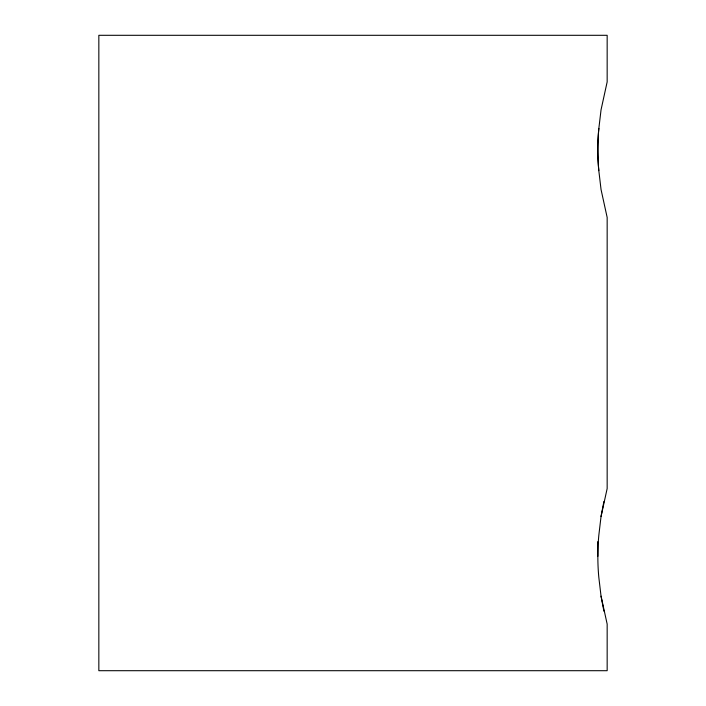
<?xml version="1.0" encoding="UTF-8"?>
<svg xmlns="http://www.w3.org/2000/svg" width="706" height="706" viewBox="0 0 706 706"><rect width="100%" height="100%" fill="white"/><g stroke="black" fill="none" stroke-linecap="round" stroke-linejoin="round"><path stroke-width="1.06" d="M598.812 128.73L601.044 109.836L607.16 81.896L607.16 35.3L98.84 35.3L98.84 670.7L607.16 670.7L607.16 624.104L601.044 596.164L598.812 577.27A65.252 18.206 -90 0 1 598.812 535.386L601.044 516.492L607.16 488.552L607.16 217.448L601.044 189.508L598.812 170.614A65.252 18.206 -90 0 1 598.812 128.73A65.252 18.206 90 0 0 598.812 170.614M603.895 501.498L601.044 516.492M601.044 596.164L603.895 611.158M597.691 541.705A66.796 6.151 90 0 1 597.832 556.328"/></g></svg>
